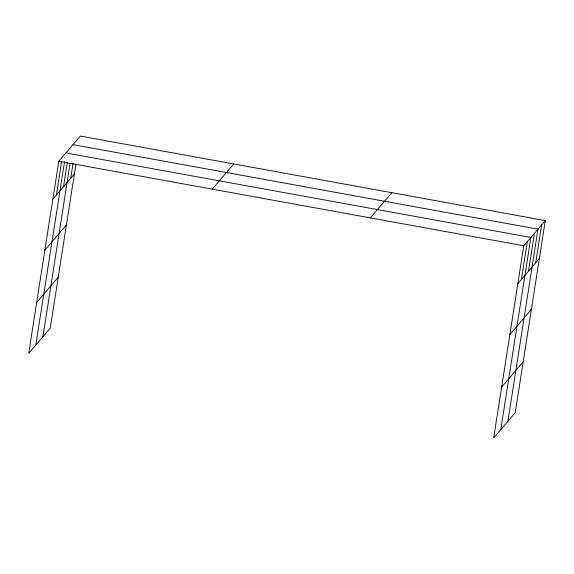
<?xml version="1.0" encoding="UTF-8"?>
<svg xmlns="http://www.w3.org/2000/svg" width="574" height="574" viewBox="0 0 574 574"><rect width="100%" height="100%" fill="white"/><g stroke="black" fill="none" stroke-linecap="round" stroke-linejoin="round"><path stroke-width="0.86" d="M545.3 220.588L523.768 245.78L493.676 437.933L515.208 412.742L545.3 220.588L80.324 136.067L58.792 161.258L28.7 353.412L50.232 328.22L75.912 164.272M56.41 194.995L61.655 161.509M35.803 345.096L64.518 161.76M63.513 186.686L67.38 162.012M42.914 336.787L70.107 163.138M70.731 178.249L73.077 163.267M521.386 279.516L527.319 241.618M500.779 429.617L530.871 237.464L65.895 152.942M528.489 271.208L534.423 233.309M507.89 421.309L537.981 229.155L73.006 144.634M535.707 262.77L541.641 224.872M52.858 199.156L74.39 173.965M44.887 250.056L66.419 224.872M36.671 302.505L58.204 277.321M212.229 189.147L233.769 163.963M370.323 217.883L391.855 192.699M517.834 283.671L539.366 258.487M509.863 334.577L531.395 309.393M501.647 387.027L523.179 361.835M58.792 161.258L523.768 245.78"/></g></svg>
